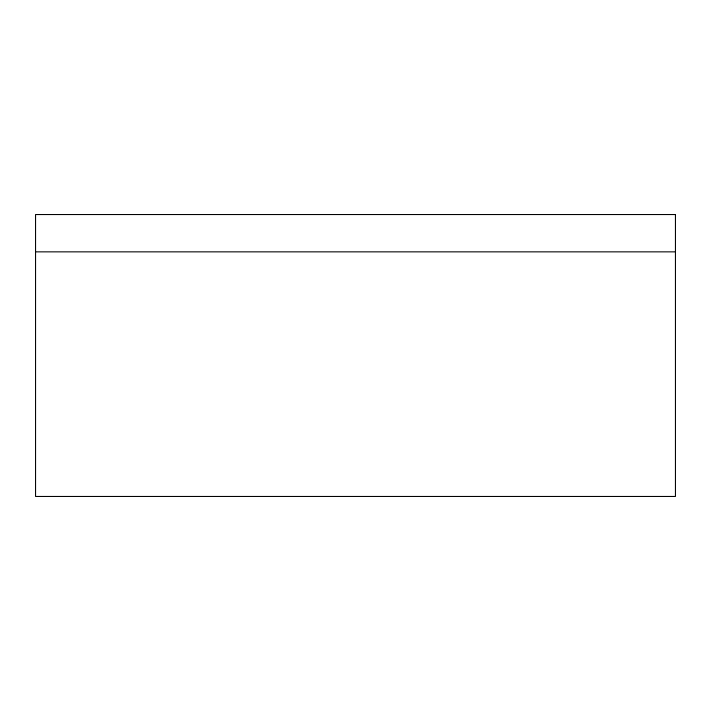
<?xml version="1.0" encoding="UTF-8"?>
<svg xmlns="http://www.w3.org/2000/svg" width="711" height="711" viewBox="0 0 711 711"><rect width="100%" height="100%" fill="white"/><g stroke="black" fill="none" stroke-linecap="round" stroke-linejoin="round"><path stroke-width="1.07" d="M35.55 251.854L675.45 251.854M675.45 214.535L35.55 214.535L35.55 496.465L675.45 496.465L675.45 214.535"/></g></svg>
